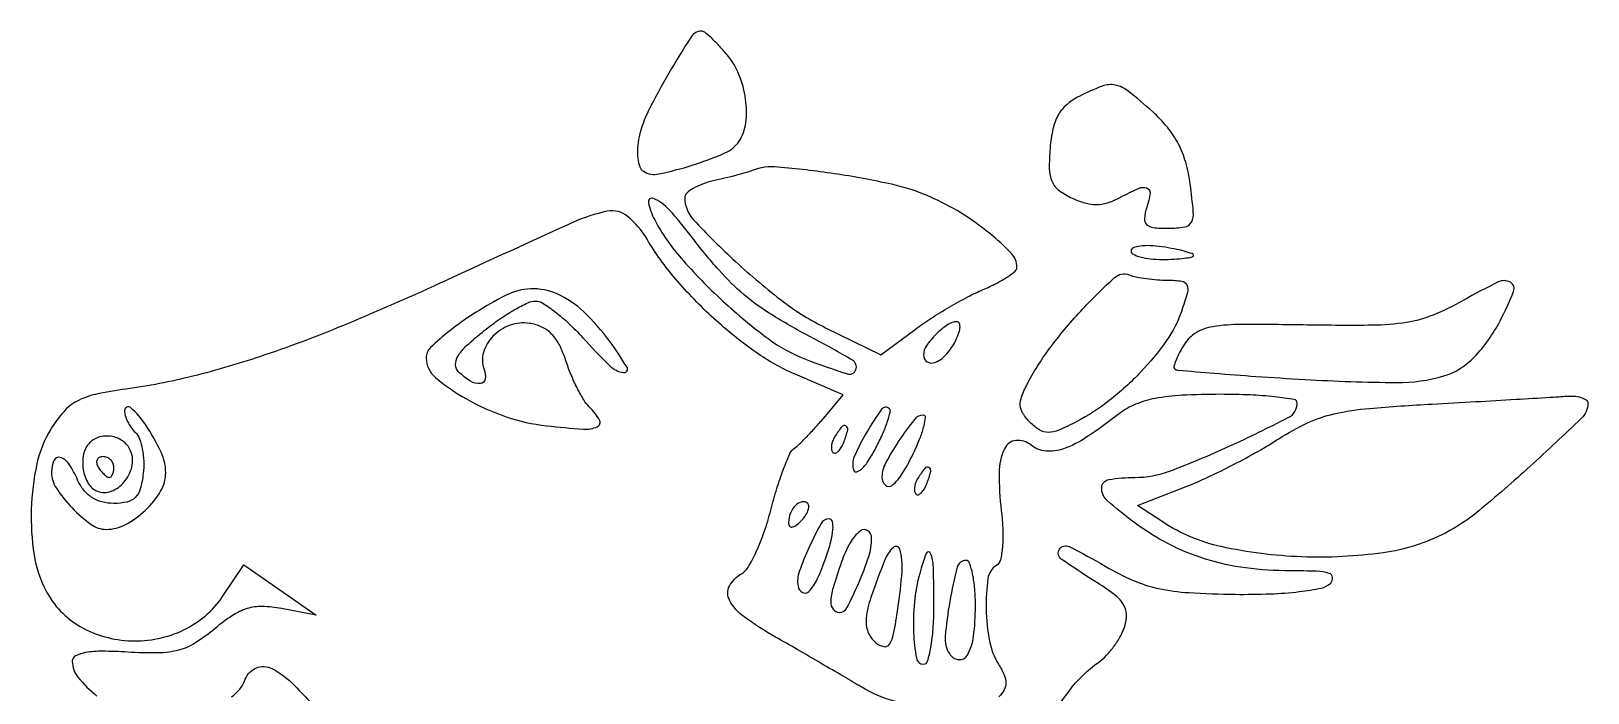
# Model space of a CAD drawing. Header units: millimetres. Extents: x 56222 to 3066687, y -650199 to -121287.
# Drawn here: x 140562.245 to 140564.118, y -185749.483 to -185748.687 of the extents above; entities that cross this region are included whole.
import ezdxf

# ---------------------------------------------------------------- set-up
doc = ezdxf.new("R2010")
doc.units = ezdxf.units.MM
doc.header["$MEASUREMENT"] = 0
doc.layers.add('$TD_AUDIT_GENERATED_(A0BDF17)', color=32, linetype='Continuous', lineweight=30)

msp = doc.modelspace()

# ---------------------------------------------------------------- linework, layer by layer
at = {"layer": '$TD_AUDIT_GENERATED_(A0BDF17)', "linetype": 'Continuous', "lineweight": 25, "ltscale": 2}
for points in [[(140563.0819, -185748.7151, 0.014014), (140563.0723, -185748.7043, 0.019283), (140563.0632, -185748.6952, 0.016255), (140563.0552, -185748.6884, 0.170973), (140563.0512, -185748.687, 0.254825), (140563.0392, -185748.6935, 0.010218), (140563.0121, -185748.7375, 0.017678), (140562.9876, -185748.7826, 0.059062), (140562.9763, -185748.8142, 0.038636), (140562.9743, -185748.8277, 0.048226), (140562.9747, -185748.8403, 0.055991), (140562.977, -185748.8503, 0.169459), (140562.9814, -185748.8557, 0.19324), (140562.9999, -185748.8589, 0.023821), (140563.0403, -185748.8483, 0.025751), (140563.0796, -185748.8336, 0.144965), (140563.0966, -185748.8194, 0.117368), (140563.1047, -185748.7975, 0.064964), (140563.1044, -185748.7688, 0.061787), (140563.0964, -185748.7393, 0.077238)], [(140563.5939, -185748.7838, 0.014131), (140563.5648, -185748.7592, 0.117564), (140563.5493, -185748.7519, 0.143998), (140563.5336, -185748.7532, 0.024718), (140563.5059, -185748.7655, 0.060876), (140563.4908, -185748.7755, 0.087101), (140563.4806, -185748.7879, 0.07439), (140563.4743, -185748.8045, 0.033425), (140563.4708, -185748.8277, 0.024982), (140563.4699, -185748.853, 0.099687), (140563.4732, -185748.8681, 0.128685), (140563.4816, -185748.8787, 0.054333), (140563.4973, -185748.888, 0.038904), (140563.513, -185748.8937, 0.067772), (140563.5266, -185748.8956, 0.07235), (140563.5397, -185748.8937, 0.050998), (140563.5534, -185748.8881, -0.015428), (140563.5773, -185748.8762, -0.190076), (140563.5873, -185748.8757, -0.363516), (140563.5911, -185748.8819, -0.040477), (140563.5871, -185748.8993, 0.051632), (140563.5844, -185748.9124, 0.229454), (140563.587, -185748.9196, 0.167756), (140563.595, -185748.9234, 0.026194), (140563.6129, -185748.9243, 0.038424), (140563.6329, -185748.9227, 0.242797), (140563.6409, -185748.9169, 0.139538), (140563.6432, -185748.9047, 0.01079), (140563.6395, -185748.8712, 0.035804), (140563.634, -185748.8447, 0.051018), (140563.6251, -185748.8224, 0.051822), (140563.612, -185748.8027, 0.038539)], [(140563.3266, -185748.8865, 0.049678), (140563.2802, -185748.8713, 0.017458), (140563.2112, -185748.8586, 0.014033), (140563.1431, -185748.8505, 0.115169), (140563.1124, -185748.8548, -0.022271), (140563.1054, -185748.8572, -0.005116), (140563.0935, -185748.8605, -0.005278), (140563.0796, -185748.864, -0.005127), (140563.0655, -185748.8672, 0.032756), (140563.0524, -185748.8711, 0.045419), (140563.0413, -185748.8763, 0.053822), (140563.0335, -185748.882, 0.209515), (140563.0312, -185748.8873, 0.190158), (140563.0417, -185748.9141, 0.018264), (140563.0923, -185748.9643, 0.024161), (140563.15, -185749.0127, 0.048651), (140563.2005, -185749.0439), (140563.2672, -185749.0765), (140563.3085, -185749.0459, -0.016332), (140563.3272, -185749.0329, -0.010815), (140563.3495, -185749.0192, -0.01089), (140563.3718, -185749.0068, -0.020731), (140563.3903, -185748.998, 0.018393), (140563.4059, -185748.9906, 0.026517), (140563.419, -185748.983, 0.024924), (140563.4287, -185748.9758, 0.225838), (140563.4309, -185748.9712, 0.193505), (140563.4242, -185748.9545, 0.030983), (140563.3978, -185748.9301, 0.032708), (140563.3634, -185748.9057, 0.034169)], [(140563.0388, -185748.9337, 0.021884), (140563.0125, -185748.902, 0.104209), (140562.9935, -185748.8883, 0.608228), (140562.9875, -185748.8931, 0.074028), (140562.995, -185748.9142, 0.056713), (140563.0267, -185748.9601, 0.026744), (140563.077, -185749.0118, 0.026527), (140563.1316, -185749.0571, 0.068844), (140563.1763, -185749.0817, 0.011799), (140563.2267, -185749.0996, 0.404433), (140563.2371, -185749.0945, 0.363154), (140563.2329, -185749.0829, 0.011397), (140563.1855, -185749.0566, -0.017145), (140563.1374, -185749.0293, -0.036514), (140563.1027, -185749.0043, -0.037358), (140563.0725, -185748.9748, -0.01879)], [(140563.6433, -185748.9569, 0.322443), (140563.6417, -185748.9548, 0.013551), (140563.6323, -185748.9519, 0.018975), (140563.6202, -185748.9491, 0.011827), (140563.6058, -185748.9466, 0.025568), (140563.5914, -185748.9452, 0.042928), (140563.5793, -185748.9458, 0.055623), (140563.5709, -185748.9478, 0.314934), (140563.5683, -185748.9514, 0.282744), (140563.5708, -185748.9554, 0.049958), (140563.5793, -185748.9587, 0.041208), (140563.5914, -185748.961, 0.026053), (140563.6058, -185748.9618, 0.012096), (140563.6202, -185748.9614, 0.019939), (140563.6323, -185748.9603, 0.014861), (140563.6417, -185748.9588, 0.360284)], [(140563.6295, -185748.9879, -0.26336), (140563.6355, -185748.9925, -0.173354), (140563.6361, -185749.0015, -0.01411), (140563.6288, -185749.0246, -0.06968), (140563.6109, -185749.0595, -0.036678), (140563.5799, -185749.0972, -0.035789), (140563.5421, -185749.1317, -0.047563), (140563.503, -185749.1569, -0.017487), (140563.4812, -185749.1672, -0.097264), (140563.4686, -185749.1699, -0.145575), (140563.4584, -185749.1671, -0.056718), (140563.4469, -185749.158, -0.052699), (140563.4381, -185749.1471, -0.130718), (140563.435, -185749.1375, -0.107411), (140563.4368, -185749.1263, -0.029229), (140563.4443, -185749.11, -0.039374), (140563.4721, -185749.0664, -0.02651), (140563.5102, -185749.0213, -0.019058), (140563.5483, -185748.9836, -0.284185), (140563.566, -185748.9803, 0.040897), (140563.5745, -185748.9828, 0.016042), (140563.5866, -185748.9848, 0.015752), (140563.5999, -185748.9863, 0.018939), (140563.6124, -185748.9867, -0.033299)], [(140563.7015, -185749.04, 0.038621), (140563.6666, -185749.0427, 0.095618), (140563.6465, -185749.05, 0.119613), (140563.6324, -185749.0637, 0.01772), (140563.6266, -185749.0738, 0.027059), (140563.6224, -185749.0829, 0.025359), (140563.6199, -185749.0903, 0.272227), (140563.6207, -185749.0932, 0.176551), (140563.6245, -185749.095, 0.000858), (140563.6684, -185749.0987, 0.003773), (140563.7185, -185749.1025, 0.002361), (140563.7772, -185749.1062, 0.012448), (140563.8879, -185749.1099, 0.075126), (140563.9447, -185749.1019, 0.131046), (140563.9813, -185749.0793, 0.070373), (140564.0123, -185749.0357, 0.022452), (140564.0286, -185749.0004, 0.37945), (140564.0247, -185748.9893, 0.246761), (140564.01, -185748.9889, 0.013694), (140563.9681, -185749.0111, -0.031906), (140563.9317, -185749.0287, -0.057965), (140563.9, -185749.0376, -0.036817), (140563.8584, -185749.041, -0.006472), (140563.7801, -185749.0407, 0.004504)], [(140562.7793, -185749.0258, 0.026874), (140562.7483, -185749.0477, 0.024934), (140562.7251, -185749.0679, 0.209576), (140562.72, -185749.0805, 0.214371), (140562.7311, -185749.1038, 0.047427), (140562.7684, -185749.1296, 0.045897), (140562.8164, -185749.1511, 0.054941), (140562.8647, -185749.1619, 0.009393), (140562.9095, -185749.166, 0.122234), (140562.9259, -185749.1631, 0.449163), (140562.9285, -185749.155, 0.063358), (140562.9163, -185749.1392, -0.060164), (140562.9096, -185749.1307, -0.019228), (140562.9018, -185749.1167, -0.018876), (140562.8943, -185749.1002, -0.020004), (140562.8882, -185749.0836, 0.038743), (140562.8804, -185749.0647, 0.076053), (140562.871, -185749.0515, 0.089918), (140562.8592, -185749.0431, 0.07532), (140562.8445, -185749.0387, 0.120524), (140562.8209, -185749.041, 0.113698), (140562.8004, -185749.0541, 0.12484), (140562.7889, -185749.0736, 0.163435), (140562.7898, -185749.0942, -0.133938), (140562.791, -185749.1057, -0.337095), (140562.7852, -185749.1112, -0.167576), (140562.7734, -185749.1084, -0.056399), (140562.7595, -185749.0973, -0.183237), (140562.7555, -185749.0885, -0.153125), (140562.758, -185749.0784, -0.071499), (140562.7686, -185749.0655, -0.016626), (140562.79, -185749.0474, -0.016668), (140562.8083, -185749.0337, -0.020046), (140562.8265, -185749.0222, -0.019135), (140562.8424, -185749.0138, -0.112504), (140562.8515, -185749.0118, -0.142081), (140562.8603, -185749.0143, -0.023507), (140562.875, -185749.0246, -0.024191), (140562.8915, -185749.0387, -0.019301), (140562.908, -185749.0555, 0.013889), (140562.9409, -185749.0897, 0.157747), (140562.9574, -185749.098, 0.634159), (140562.9617, -185749.0916, 0.023954), (140562.941, -185749.0605, 0.04379), (140562.9092, -185749.0243, 0.086832), (140562.8775, -185749.0032, 0.11183), (140562.8461, -185748.9971, 0.112439), (140562.8153, -185749.0052, 0.02065)], [(140563.356, -185749.0617, 0.031065), (140563.3604, -185749.0521, 0.062612), (140563.3624, -185749.0441, 0.112993), (140563.3618, -185749.0388, 0.319717), (140563.3589, -185749.0367, 0.151695), (140563.3477, -185749.0402, 0.044465), (140563.3337, -185749.0518, 0.044413), (140563.322, -185749.0656, 0.154546), (140563.3185, -185749.0767, 0.254434), (140563.3229, -185749.0848, 0.243317), (140563.3323, -185749.0857, 0.110762), (140563.3451, -185749.0769, 0.0645)], [(140564.0723, -185749.1277, 0.005073), (140564.0899, -185749.1264, -0.036038), (140564.1006, -185749.1263, -0.056882), (140564.1097, -185749.1279, -0.077571), (140564.1159, -185749.1309, -0.247629), (140564.118, -185749.1348, -0.204519), (140564.1101, -185749.1532, -0.006241), (140564.0483, -185749.2109, -0.01201), (140563.9866, -185749.2645, -0.053449), (140563.9466, -185749.291, -0.085006), (140563.8717, -185749.3148, -0.044092), (140563.7735, -185749.3197, -0.044183), (140563.6768, -185749.3074, -0.091556), (140563.6068, -185749.278), (140563.5762, -185749.258), (140563.6345, -185749.2351, 0.016062), (140563.6607, -185749.2238, 0.009385), (140563.6914, -185749.2087, 0.009379), (140563.7215, -185749.1925, 0.015687), (140563.7461, -185749.1775, -0.035303), (140563.7804, -185749.1586, -0.05323), (140563.8126, -185749.1476, -0.034794), (140563.8553, -185749.141, -0.007351), (140563.9306, -185749.1358, 0.000537), (140563.9829, -185749.1329, 0.000668), (140564.0315, -185749.1301, 0.000542)], [(140562.3579, -185749.1496, 0.039728), (140562.3607, -185749.1568, 0.037982), (140562.365, -185749.164, 0.044312), (140562.3701, -185749.1701, -0.109144), (140562.375, -185749.1778, -0.040748), (140562.3784, -185749.1902, -0.037966), (140562.3801, -185749.2048, -0.037425), (140562.3795, -185749.2195, -0.037581), (140562.376, -185749.2378, -0.129137), (140562.37, -185749.2482, -0.146166), (140562.3602, -185749.2537, -0.053176), (140562.3442, -185749.2554, -0.063705), (140562.3299, -185749.2535, -0.079803), (140562.3177, -185749.2482, -0.080426), (140562.3079, -185749.2393, -0.065928), (140562.3006, -185749.2273, 0.042026), (140562.2901, -185749.2079, 0.17663), (140562.2796, -185749.2001, 0.382121), (140562.2721, -185749.2037, 0.100549), (140562.2692, -185749.2179, 0.146774), (140562.275, -185749.237, 0.045487), (140562.2939, -185749.2608, 0.045312), (140562.3168, -185749.2807, 0.157513), (140562.3351, -185749.2866, 0.123545), (140562.3583, -185749.2808, 0.067338), (140562.3823, -185749.2634, 0.067962), (140562.4005, -185749.2406, 0.135502), (140562.4066, -185749.2186, 0.111823), (140562.401, -185749.1939, 0.034614), (140562.3822, -185749.1605, 0.064133), (140562.3647, -185749.1403, 0.63741), (140562.3571, -185749.1436, 0.082501)], [(140563.2612, -185749.1886, 0.014692), (140563.2691, -185749.1722, 0.022405), (140563.2749, -185749.1575, 0.018552), (140563.2785, -185749.1455, 0.266437), (140563.2774, -185749.1414, 0.459839), (140563.2681, -185749.1421, 0.026936), (140563.2505, -185749.169, 0.02761), (140563.2352, -185749.1991, 0.18712), (140563.2345, -185749.2155, 0.407098), (140563.2383, -185749.2174, 0.122576), (140563.2444, -185749.2137, 0.053043), (140563.2525, -185749.2036, 0.022679)], [(140563.3076, -185749.1925, 0.016935), (140563.3147, -185749.1758, 0.031434), (140563.3191, -185749.1619, 0.038841), (140563.3208, -185749.1518, 0.440585), (140563.3184, -185749.1491, 0.229323), (140563.3075, -185749.1544, 0.019928), (140563.289, -185749.1798, 0.023986), (140563.2728, -185749.2069, 0.123996), (140563.2685, -185749.2237, 0.204918), (140563.2727, -185749.2333, 0.375483), (140563.2807, -185749.2337, 0.089493), (140563.2934, -185749.2191, 0.025358)], [(140562.3077, -185749.1961, 0.090495), (140562.3073, -185749.2145, 0.09309), (140562.3134, -185749.2314, 0.169501), (140562.3245, -185749.2408, 0.187842), (140562.3411, -185749.2407, 0.124329), (140562.3567, -185749.2295, 0.115895), (140562.3659, -185749.2114, 0.152311), (140562.3647, -185749.1931, 0.132791), (140562.3562, -185749.1814, 0.117202), (140562.3426, -185749.175, 0.117217), (140562.3275, -185749.1753, 0.132848), (140562.315, -185749.1825, 0.147527)], [(140563.2229, -185749.1809, 0.029555), (140563.2273, -185749.1671, 0.344086), (140563.2251, -185749.1622, 0.36195), (140563.2201, -185749.1632, 0.030391), (140563.2118, -185749.175, 0.049364), (140563.2091, -185749.1805, 0.059701), (140563.2077, -185749.1861, 0.070517), (140563.2079, -185749.191, 0.156651), (140563.2095, -185749.1942, 0.281567), (140563.2124, -185749.1949, 0.118528), (140563.2159, -185749.1928, 0.069269), (140563.2196, -185749.1879, 0.035865)], [(140562.3442, -185749.2116, 0.105053), (140562.3431, -185749.2069, 0.099167), (140562.3403, -185749.2028, 0.09642), (140562.336, -185749.2001, 0.093332), (140562.3309, -185749.1991, 0.108972), (140562.3265, -185749.2001, 0.182303), (140562.3239, -185749.2028, 0.161196), (140562.3235, -185749.2069, 0.082592), (140562.3254, -185749.2116, 0.029505), (140562.3288, -185749.2164, 0.035638), (140562.3325, -185749.2205, 0.038439), (140562.336, -185749.2233, 0.151918), (140562.3386, -185749.2241, 0.210953), (140562.3408, -185749.2232, 0.081139), (140562.3425, -185749.2205, 0.061769), (140562.3438, -185749.2164, 0.042167)], [(140563.3228, -185749.2309, 0.029555), (140563.3272, -185749.217, 0.344086), (140563.3251, -185749.2122, 0.36195), (140563.32, -185749.2132, 0.030391), (140563.3118, -185749.2249, 0.049364), (140563.309, -185749.2305, 0.059701), (140563.3077, -185749.2361, 0.070517), (140563.3078, -185749.2409, 0.156651), (140563.3095, -185749.2442, 0.281567), (140563.3123, -185749.2449, 0.118528), (140563.3158, -185749.2427, 0.069269), (140563.3196, -185749.2378, 0.035865)], [(140563.1709, -185749.2768, 0.041736), (140563.1761, -185749.2706, 0.061283), (140563.1794, -185749.2644, 0.080535), (140563.1806, -185749.2591, 0.212536), (140563.1792, -185749.2555, 0.253202), (140563.1724, -185749.2535, 0.145728), (140563.1645, -185749.2577, 0.102202), (140563.1583, -185749.2672, 0.094783), (140563.1561, -185749.2786, 0.142677), (140563.1573, -185749.2827, 0.290264), (140563.1602, -185749.284, 0.131573), (140563.1648, -185749.2821, 0.034019)], [(140563.2011, -185749.3209, 0.018406), (140563.207, -185749.3015, 0.045084), (140563.2095, -185749.2867, 0.077061), (140563.2088, -185749.2773, 0.348857), (140563.2048, -185749.2741, 0.271775), (140563.1953, -185749.2796, 0.019333), (140563.181, -185749.3079, 0.024269), (140563.169, -185749.3374, 0.125134), (140563.1675, -185749.3549, 0.226932), (140563.1728, -185749.3625, 0.338935), (140563.1804, -185749.3614, 0.086472), (140563.1907, -185749.3466, 0.025139)], [(140563.2561, -185749.2972, 0.243458), (140563.2514, -185749.2882, 0.332881), (140563.2426, -185749.2884, 0.097228), (140563.2301, -185749.303, 0.044491), (140563.2198, -185749.3259, 0.010751), (140563.2097, -185749.3571, 0.063112), (140563.2068, -185749.3741, 0.182491), (140563.2097, -185749.3828, 0.226007), (140563.2174, -185749.3865, 0.280883), (140563.2264, -185749.381, 0.016651), (140563.2406, -185749.3509, 0.023959), (140563.2526, -185749.3192, 0.078428)], [(140563.2877, -185749.3818, 0.019234), (140563.2927, -185749.3369, 0.085704), (140563.2901, -185749.3106, 0.567437), (140563.2822, -185749.3084, 0.108284), (140563.2717, -185749.324, 0.010196), (140563.2552, -185749.3687, 0.057156), (140563.2496, -185749.3935, 0.118888), (140563.2517, -185749.4099, 0.128485), (140563.2611, -185749.423, 0.120035), (140563.2707, -185749.4277, 0.312813), (140563.2775, -185749.4249, 0.096033), (140563.2825, -185749.4125, 0.010295)], [(140563.331, -185749.3802, 0.005937), (140563.3304, -185749.3316, 0.094054), (140563.327, -185749.3155, 0.672872), (140563.3218, -185749.3155, 0.027945), (140563.3139, -185749.3396, 0.040959), (140563.3076, -185749.3741, 0.035095), (140563.3066, -185749.4109, 0.031879), (140563.3099, -185749.4417, 0.365338), (140563.3185, -185749.4489, 0.332234), (140563.3234, -185749.4453, 0.026982), (140563.3273, -185749.4288, 0.027868), (140563.3301, -185749.4066, 0.017105)], [(140563.381, -185749.3795, 0.019342), (140563.3802, -185749.3582, 0.031312), (140563.3776, -185749.3403, 0.032783), (140563.374, -185749.3272, 0.319541), (140563.3696, -185749.324, 0.340864), (140563.3592, -185749.332, 0.020093), (140563.3501, -185749.3734, 0.024129), (140563.3447, -185749.4157, 0.159702), (140563.3496, -185749.4362, 0.228592), (140563.3608, -185749.4434, 0.304819), (140563.3713, -185749.438, 0.095344), (140563.3787, -185749.4151, 0.031354)]]:
    msp.add_lwpolyline(points, format="xyb", close=True, dxfattribs=at)
for points in [[(140563.2847, -185749.4937, -0.070883), (140563.2436, -185749.4763, 0.002288), (140563.2226, -185749.4639, 0.001056), (140563.1953, -185749.4479, 0.001046), (140563.1664, -185749.4311, 0.001452), (140563.1405, -185749.4163, -0.026505), (140563.1026, -185749.392, -0.113778), (140563.0851, -185749.372, -0.24814), (140563.0849, -185749.355, -0.146511), (140563.0994, -185749.34, 0.133561), (140563.1075, -185749.3321, 0.024563), (140563.1173, -185749.3133, 0.02483), (140563.1268, -185749.2896, 0.020357), (140563.1347, -185749.2635, -0.012388), (140563.142, -185749.2375, -0.016339), (140563.1501, -185749.2142, -0.01378), (140563.1578, -185749.1954, -0.132188), (140563.1632, -185749.1887, 0.035405), (140563.1692, -185749.1838, 0.008475), (140563.1784, -185749.1747, 0.008666), (140563.1885, -185749.1638, 0.008481), (140563.1984, -185749.1526), (140563.2219, -185749.1247), (140563.1639, -185749.0999, -0.052635), (140563.1166, -185749.0734, -0.031089), (140563.0662, -185749.0328, -0.030725), (140563.0201, -185748.9852, -0.043715), (140562.9858, -185748.9373, 0.08643), (140562.9624, -185748.9099, 0.227603), (140562.938, -185748.9038, 0.05563), (140562.8966, -185748.9172, 0.001964), (140562.7439, -185748.9871, -0.009423), (140562.6253, -185749.0392, -0.017039), (140562.526, -185749.0767, -0.02043), (140562.4392, -185749.1023, -0.027595), (140562.3588, -185749.1178, 0.019005), (140562.322, -185749.1242, 0.069965), (140562.2999, -185749.1323, 0.089476), (140562.2838, -185749.145, 0.043983), (140562.2683, -185749.1661, 0.08297), (140562.2515, -185749.2078, 0.046552), (140562.2448, -185749.2622, 0.046475), (140562.2482, -185749.3171, 0.080638), (140562.2624, -185749.3604, 0.144764), (140562.3038, -185749.4036, 0.122067), (140562.3649, -185749.4208, 0.119425), (140562.4281, -185749.4077, 0.134906), (140562.475, -185749.3673), (140562.5005, -185749.3294), (140562.5441, -185749.3596), (140562.5878, -185749.3898), (140562.5458, -185749.3819, 0.0404), (140562.5227, -185749.3795, 0.079693), (140562.5045, -185749.382, 0.072526), (140562.487, -185749.3903, 0.028755), (140562.4655, -185749.4063, -0.035015), (140562.4424, -185749.4232, -0.074612), (140562.4222, -185749.432, -0.06239), (140562.398, -185749.4353, -0.018675), (140562.3607, -185749.4344, 0.013401), (140562.3303, -185749.4333, 0.043087), (140562.3102, -185749.4349, 0.077403), (140562.2982, -185749.4388, 0.28199), (140562.2942, -185749.4454, 0.173487), (140562.301, -185749.4645, 0.048752), (140562.3238, -185749.4872, 0.047833)], [(140563.4355, -185749.5646, -0.011888), (140563.4937, -185749.4813, -0.081265), (140563.5293, -185749.4463, 0.049957), (140563.5387, -185749.4382, 0.031645), (140563.548, -185749.4271, 0.031637), (140563.5558, -185749.4148, 0.049746), (140563.5607, -185749.4034, 0.08713), (140563.5627, -185749.3886, 0.136159), (140563.5588, -185749.3765, 0.08723), (140563.5475, -185749.3645, 0.021548), (140563.5251, -185749.3493, -0.015285), (140563.4843, -185749.3223, -0.402114), (140563.482, -185749.3106, -0.384124), (140563.4939, -185749.3073, -0.015171), (140563.537, -185749.3308, 0.02973), (140563.5708, -185749.348, 0.049446), (140563.6012, -185749.3578, 0.038854), (140563.6377, -185749.3628, 0.011861), (140563.6934, -185749.3648, 0.011438), (140563.736, -185749.3642, 0.020646), (140563.7707, -185749.3616, 0.021328), (140563.7971, -185749.3573, 0.146683), (140563.8085, -185749.3512, 0.233735), (140563.8108, -185749.3445, 0.293937), (140563.8066, -185749.3396, 0.064309), (140563.7915, -185749.3371, 0.00933), (140563.7601, -185749.3365, -0.032552), (140563.7061, -185749.333, -0.042761), (140563.6578, -185749.3224, -0.044453), (140563.6135, -185749.3042, -0.039976), (140563.5715, -185749.2779, -0.0223), (140563.5396, -185749.252, -0.220575), (140563.5329, -185749.2366, -0.358779), (140563.5415, -185749.2267, -0.041899), (140563.5728, -185749.2241, 0.090344), (140563.6147, -185749.2165, 0.017321), (140563.6864, -185749.1866, 0.010939), (140563.7575, -185749.1521, 0.281438), (140563.7682, -185749.1346, 0.368237), (140563.7647, -185749.1304, 0.011712), (140563.7412, -185749.1272, 0.017546), (140563.7115, -185749.1249, 0.010616), (140563.6762, -185749.1241, 0.012021), (140563.6295, -185749.1253, 0.034895), (140563.5974, -185749.1291, 0.050308), (140563.5737, -185749.1361, 0.067938), (140563.5544, -185749.1473, -0.018216), (140563.5152, -185749.1754, -0.061416), (140563.4871, -185749.1896, -0.106438), (140563.4656, -185749.1924, -0.153786), (140563.4479, -185749.1852, 0.200729), (140563.4297, -185749.1796, 0.266704), (140563.416, -185749.1895, 0.105329), (140563.4095, -185749.2186, 0.032237), (140563.412, -185749.2638, -0.019573), (140563.414, -185749.2877, -0.032087), (140563.4135, -185749.308, -0.035784), (140563.411, -185749.3234, -0.199497), (140563.4063, -185749.3301, 0.224189), (140563.396, -185749.3459, 0.039053), (140563.3939, -185749.3824, 0.041698), (140563.398, -185749.4212, 0.092884), (140563.4088, -185749.4488, -0.034137), (140563.4156, -185749.4616, -0.103159), (140563.4177, -185749.4713, -0.129875), (140563.4156, -185749.4796, -0.069954), (140563.4092, -185749.4882, -0.16882)], [(140562.4859, -185749.4882, 0.14791), (140562.5023, -185749.4671, -0.206619), (140562.5157, -185749.4533, -0.221547), (140562.5344, -185749.4542, -0.079769), (140562.5617, -185749.4746, -0.016158), (140562.6026, -185749.5196, 0.006344)]]:
    msp.add_lwpolyline(points, format="xyb", dxfattribs=at)

doc.saveas('drawing.dxf')
